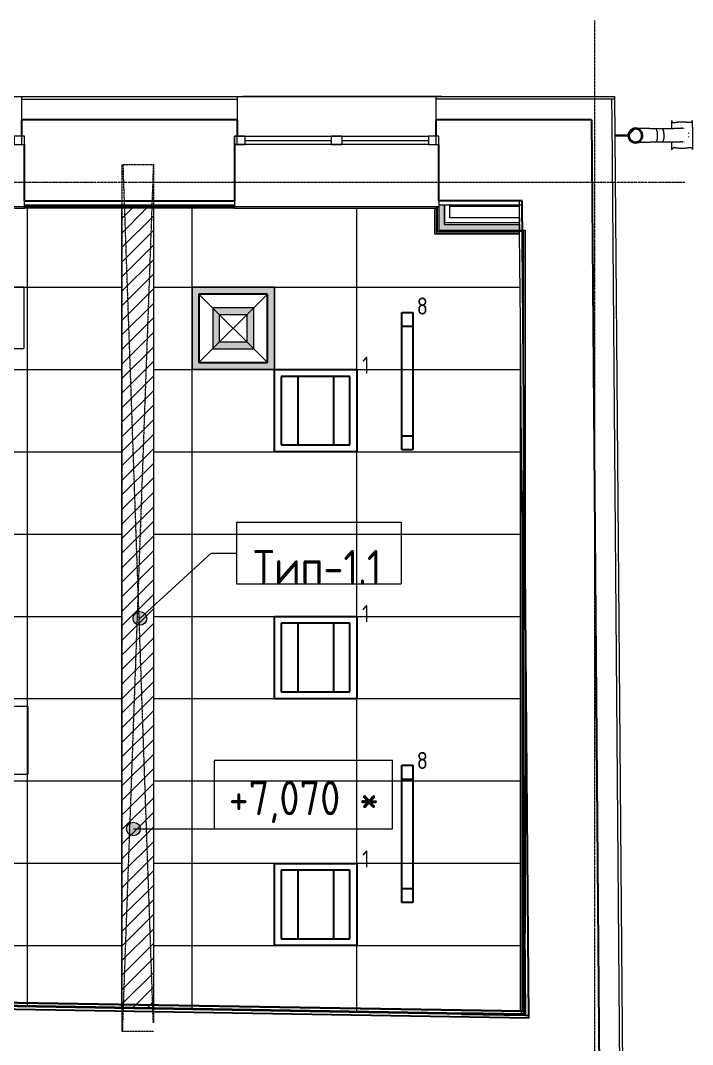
# Model space of a CAD drawing. Header units: millimetres. Extents: x -10474 to 67905, y -3824 to 44223.
# Drawn here: x 51162 to 56060, y 36758 to 44223 of the extents above; entities that cross this region are included whole.
import ezdxf

# ---------------------------------------------------------------- set-up
doc = ezdxf.new("R2010")
doc.units = ezdxf.units.MM
for name, pattern in [('ADSK_Линия сетки', [25, 20, -2.5, 0, -2.5]), ('ADSK_Штрих_ш3 п1_5', [4.5, 3, -1.5]), ('ADSK_Штрихпунктирная 2 точки_ш15 п1_5 п1_5 п1_5', [19.5, 15, -1.5, 0, -1.5, 0, -1.5])]:
    doc.linetypes.add(name, pattern=pattern)
for name, color, linetype, lineweight in [('_ Окна', 7, 'Continuous', 9), ('Аннотация', 7, 'Continuous', 20), ('Каркас', 7, 'Continuous', 18), ('Марки', 7, 'Continuous', 20), ('Обобщенные модели', 7, 'Continuous', 18), ('Окна', 7, 'Continuous', 9), ('Оси', 7, 'Continuous', 9), ('Отметки', 7, 'Continuous', 9), ('Перекрытие', 7, 'Continuous', 18), ('Потолки', 7, 'Continuous', 9), ('Потолки штриховка', 7, 'Continuous', 9), ('Стены внутренние', 7, 'Continuous', 18), ('Стены наружные', 7, 'Continuous', 18), ('Стены несущие', 7, 'Continuous', 30), ('Стены отделка', 7, 'Continuous', 30), ('Стены штриховка', 7, 'Continuous', 9), ('Узлы', 7, 'Continuous', 18)]:
    doc.layers.add(name, color=color, linetype=linetype, lineweight=lineweight)
doc.layers.add('Линии', color=7, linetype='Continuous', lineweight=9, true_color=0x00a600)
doc.styles.add('GOST Common_2', font='GOST_Common.ttf', dxfattribs={"width": 0.9, "height": 250})
doc.styles.add('GOST Common_4', font='GOST_Common.ttf', dxfattribs={"width": 0.9, "height": 125})
doc.styles.add('GOST Common_B', font='', dxfattribs={"width": 0.9, "height": 250})
doc.styles.get('GOST Common_B').set_extended_font_data('GOST Common', bold=True)

# ---------------------------------------------------------------- blocks, each defined once
blk = doc.blocks.new('Водосток - Тип 1 _карниз больше 490мм_-5171559-План потолков 2-го этажа')
at = {"layer": 'Обобщенные модели', "lineweight": 9}
h = blk.add_hatch(dxfattribs=at)
h.set_pattern_fill('FP_11', color=256, style=0, pattern_type=2)
h.set_pattern_definition([(134.537, (43058.06, -55833.66), (-106.91965, -105.20546), [])])
h.paths.add_polyline_path([(173.7, 148.9), (173.5, 171.6), (164.1, 191.2), (144.7, 205.5), (125, 210), (103.3, 205), (85.9, 191.2), (76.3, 171.1), (76.3, 148.9), (85.9, 128.8), (103.3, 115), (125, 110), (146.7, 115), (164.1, 128.8), (173.3, 148)])
at = {"layer": 'Обобщенные модели'}
for p, q in [((18.8, 575), (24.9, 575)), ((225.1, 575), (231.2, 575)), ((24.9, 425), (18.8, 425)), ((75, 353.8), (75, 396.4)), ((175, 396.4), (175, 353.8)), ((231.2, 425), (225.1, 425)), ((75, 306.2), (75, 353.8)), ((75, 263.6), (75, 306.2)), ((175, 353.8), (175, 306.2)), ((175, 306.2), (175, 263.6)), ((120, 10), (120, 109.1)), ((130, 109.1), (130, 10))]:
    blk.add_line(p, q, dxfattribs=at)
at = {"layer": 'Обобщенные модели', "flags": 128}
for points in [[(75, 396.4), (75, 402), (75, 407.6), (75, 413.1), (75, 418.5), (75, 423.8), (75, 428.9), (75, 434), (75, 438.9), (75, 443.6), (75, 448.2), (75, 452.7), (75, 457), (75, 461.1), (75, 465.1), (75, 468.8), (75, 472.4), (75, 475.7), (75, 478.9), (75, 481.9), (75, 484.6), (75, 487.2), (75, 489.5), (75, 491.6), (75, 493.4), (75, 495.1), (75, 496.5), (75, 497.7), (75, 498.6), (75, 499.3), (75, 499.8), (75, 500), (75, 500)], [(175, 500), (175, 499.9), (175, 499.5), (175, 498.9), (175, 498.1), (175, 497), (175, 495.7), (175, 494.2), (175, 492.4), (175, 490.4), (175, 488.2), (175, 485.7), (175, 483), (175, 480.2), (175, 477.1), (175, 473.8), (175, 470.3), (175, 466.6), (175, 462.8), (175, 458.7), (175, 454.5), (175, 450.1), (175, 445.6), (175, 440.9), (175, 436), (175, 431), (175, 425.9), (175, 420.7), (175, 415.4), (175, 409.9), (175, 404.4), (175, 398.7), (175, 396.4)], [(75, 263.6), (75, 258), (75, 252.4), (75, 246.9), (75, 241.5), (75, 236.2), (75, 231.1), (75, 226), (75, 221.1), (75, 216.4), (75, 211.8), (75, 207.3), (75, 203), (75, 198.9), (75, 194.9), (75, 191.2), (75, 187.6), (75, 184.3), (75, 181.1), (75, 178.1), (75, 175.4), (75, 173)], [(175, 173), (175, 174.3), (175, 177), (175, 179.8), (175, 182.9), (175, 186.2), (175, 189.7), (175, 193.4), (175, 197.2), (175, 201.3), (175, 205.5), (175, 209.9), (175, 214.4), (175, 219.1), (175, 224), (175, 229), (175, 234.1), (175, 239.3), (175, 244.6), (175, 250.1), (175, 255.6), (175, 261.3), (175, 263.6)]]:
    blk.add_lwpolyline(points, dxfattribs=at)
at = {"layer": 'Обобщенные модели'}
for centre, radius, start, end in [((125, 500), 50, 103.32484, 106.67517), ((125, 500), 50, 73.32483, 76.67516), ((125, 500), 50, 174.54437, 183.38559), ((125, 500), 50, 163.32487, 166.67519), ((125, 500), 50, 13.32481, 16.67513), ((125, 500), 50, 356.72694, 5.45563), ((125, 160), 52, 90, 270), ((125, 160), 52, 270, 90)]:
    blk.add_arc(centre, radius, start, end, dxfattribs=at)
at = {"layer": 'Обобщенные модели', "lineweight": 40}
for start, end in [(90, 270), (270, 90)]:
    blk.add_arc((125, 160), 50, start, end, dxfattribs=at)
at = {"layer": 'Обобщенные модели'}
for centre, major_axis, start_param, end_param in [((125, 353.8), (50, 0), 1.570796, 3.141593), ((125, 353.8), (-50, 0), 4.712389, 6.283185), ((125, 306.2), (50, 0), 1.570796, 3.141593), ((125, 306.2), (-50, 0), 4.712389, 6.283185), ((125, 353.8), (50, 0), 0, 1.570796), ((125, 353.8), (-50, 0), 3.141593, 4.712389), ((125, 306.2), (50, 0), 0, 1.570796), ((125, 306.2), (-50, 0), 3.141593, 4.712389)]:
    blk.add_ellipse(centre, major_axis=major_axis, ratio=0.309017, start_param=start_param, end_param=end_param, dxfattribs=at)
for points, knots in [([(18.8, 425), (21.1, 425), (25.1, 425.7), (28.9, 428.6), (30.8, 432.1), (31.6, 434.9), (32, 437.4), (32.1, 439.4), (32.2, 441.5), (32.2, 443.8), (32.1, 446.2), (31.9, 448.7), (31.6, 451.4), (31.3, 454.1), (31, 457), (30.6, 459.9), (30.2, 462.9), (29.8, 466), (29.4, 469.2), (29, 472.4), (28.7, 475.7), (28.3, 480.2), (27.8, 485.9), (27.4, 495.3), (27.4, 504.8), (27.8, 514.1), (28.3, 519.8), (28.7, 524.3), (29, 527.6), (29.4, 530.8), (29.8, 534), (30.2, 537.1), (30.6, 540.1), (31, 543.1), (31.3, 545.9), (31.6, 548.6), (31.9, 551.3), (32.1, 553.8), (32.2, 556.2), (32.2, 558.5), (32.1, 560.6), (32, 562.7), (31.6, 565.1), (30.8, 567.9), (28.9, 571.5), (25.1, 574.3), (21.1, 575), (18.8, 575)], [-1, -1, -1, -1, -0.941176, -0.882353, -0.852941, -0.823529, -0.808824, -0.794118, -0.779412, -0.764706, -0.75, -0.735294, -0.720588, -0.705882, -0.691176, -0.676471, -0.661765, -0.647059, -0.632353, -0.617647, -0.602941, -0.588235, -0.558824, -0.529412, -0.470588, -0.441176, -0.411765, -0.397059, -0.382353, -0.367647, -0.352941, -0.338235, -0.323529, -0.308824, -0.294118, -0.279412, -0.264706, -0.25, -0.235294, -0.220588, -0.205882, -0.191176, -0.176471, -0.147059, -0.117647, -0.058824, 0, 0, 0, 0]), ([(18.8, 575), (22.1, 575), (28.9, 575), (39.4, 575), (48.4, 575), (56, 575), (60.8, 575), (64.9, 575), (67.9, 575), (71, 575), (74.3, 575), (77.6, 575), (81, 575), (83.9, 575), (86.4, 575), (88.2, 575), (90.2, 575), (92.8, 575), (96.1, 575), (99.6, 575), (102.5, 575), (104.8, 575), (107.1, 575), (110.3, 575), (116, 575), (121.3, 575), (125, 575)], [-1, -1, -1, -1, -0.875, -0.75, -0.625, -0.5625, -0.5, -0.46875, -0.4375, -0.40625, -0.375, -0.34375, -0.3125, -0.28125, -0.265625, -0.25, -0.234375, -0.21875, -0.1875, -0.15625, -0.140625, -0.125, -0.109375, -0.09375, -0.0625, 0, 0, 0, 0]), ([(125, 575), (128.7, 575), (134, 575), (139.7, 575), (142.9, 575), (145.2, 575), (147.5, 575), (150.4, 575), (153.9, 575), (157.2, 575), (159.8, 575), (161.8, 575), (163.6, 575), (166.1, 575), (169, 575), (172.4, 575), (175.7, 575), (179, 575), (182.1, 575), (185.1, 575), (189.2, 575), (194, 575), (201.6, 575), (210.6, 575), (221.1, 575), (227.9, 575), (231.2, 575)], [-1, -1, -1, -1, -0.9375, -0.90625, -0.890625, -0.875, -0.859375, -0.84375, -0.8125, -0.78125, -0.765625, -0.75, -0.734375, -0.71875, -0.6875, -0.65625, -0.625, -0.59375, -0.5625, -0.53125, -0.5, -0.4375, -0.375, -0.25, -0.125, 0, 0, 0, 0]), ([(231.2, 575), (228.9, 575), (224.9, 574.3), (221.1, 571.4), (219.2, 567.9), (218.4, 565.1), (218, 562.6), (217.9, 560.6), (217.8, 558.5), (217.8, 556.2), (217.9, 553.8), (218.1, 551.3), (218.4, 548.6), (218.7, 545.9), (219, 543), (219.4, 540.1), (219.8, 537.1), (220.2, 534), (220.6, 530.8), (221, 527.6), (221.3, 524.3), (221.7, 519.8), (222.2, 514.1), (222.6, 504.7), (222.6, 495.2), (222.2, 485.9), (221.7, 480.2), (221.3, 475.7), (221, 472.4), (220.6, 469.2), (220.2, 466), (219.8, 462.9), (219.4, 459.9), (219, 456.9), (218.7, 454.1), (218.4, 451.4), (218.1, 448.7), (217.9, 446.2), (217.8, 443.8), (217.8, 441.5), (217.9, 439.4), (218, 437.3), (218.4, 434.9), (219.2, 432.1), (221.1, 428.5), (224.9, 425.7), (228.9, 425), (231.2, 425)], [-1, -1, -1, -1, -0.941176, -0.882353, -0.852941, -0.823529, -0.808824, -0.794118, -0.779412, -0.764706, -0.75, -0.735294, -0.720588, -0.705882, -0.691176, -0.676471, -0.661765, -0.647059, -0.632353, -0.617647, -0.602941, -0.588235, -0.558824, -0.529412, -0.470588, -0.441176, -0.411765, -0.397059, -0.382353, -0.367647, -0.352941, -0.338235, -0.323529, -0.308824, -0.294118, -0.279412, -0.264706, -0.25, -0.235294, -0.220588, -0.205882, -0.191176, -0.176471, -0.147059, -0.117647, -0.058824, 0, 0, 0, 0]), ([(74.3, 425), (73.2, 425), (71, 425), (67.9, 425), (64.9, 425), (60.8, 425), (56, 425), (48.4, 425), (39.4, 425), (28.9, 425), (22.1, 425), (18.8, 425)], [-0.625, -0.625, -0.625, -0.625, -0.59375, -0.5625, -0.53125, -0.5, -0.4375, -0.375, -0.25, -0.125, 0, 0, 0, 0]), ([(231.2, 425), (227.9, 425), (221.1, 425), (210.6, 425), (201.6, 425), (194, 425), (189.2, 425), (185.1, 425), (182.1, 425), (179, 425), (176.8, 425), (175.7, 425)], [-1, -1, -1, -1, -0.875, -0.75, -0.625, -0.5625, -0.5, -0.46875, -0.4375, -0.40625, -0.375, -0.375, -0.375, -0.375])]:
    blk.add_open_spline(points, degree=3, knots=knots, dxfattribs=at)
blk = doc.blocks.new('окна_rehau_двупольное_2_фрамуги - 1490х2400 и 2410 _нов_ ок8-2138714-План потолков 2-го этажа')
at = {"layer": '_ Окна', "lineweight": 18}
for p, q in [((-745, 115), (-745, 175)), ((-745, 175), (-669, 175)), ((-669, 175), (-669, 115)), ((-38, 115), (-38, 175)), ((-38, 175), (38, 175)), ((38, 175), (38, 115)), ((669, 175), (669, 115)), ((745, 175), (669, 175)), ((745, 115), (745, 175)), ((-669, 115), (-745, 115)), ((38, 115), (-38, 115)), ((669, 115), (745, 115))]:
    blk.add_line(p, q, dxfattribs=at)
at = {"layer": '_ Окна'}
for p, q in [((-725, 115), (-725, 175)), ((725, 115), (725, 175)), ((-669, 145), (-38, 145)), ((38, 145), (669, 145))]:
    blk.add_line(p, q, dxfattribs=at)
at = {"layer": 'Окна'}
for p, q in [((-745, 175), (-745, 115)), ((-669, 175), (-745, 175)), ((-669, 175), (-38, 175)), ((38, 175), (-38, 175)), ((38, 175), (669, 175)), ((745, 175), (669, 175)), ((745, 115), (745, 175)), ((-745, 115), (-669, 115)), ((-38, 115), (-669, 115)), ((-38, 115), (38, 115)), ((669, 115), (38, 115)), ((669, 115), (745, 115))]:
    blk.add_line(p, q, dxfattribs=at)
blk = doc.blocks.new('окна_rehau_двупольное_2_фрамуги - 1490х2400 и 2410 _нов_ ок8-V4-План потолков 2-го этажа')
at = {"layer": '_ Окна', "lineweight": 18}
for p, q in [((-745, 115), (-745, 175)), ((-745, 175), (-669, 175)), ((-669, 175), (-669, 115)), ((-38, 115), (-38, 175)), ((-38, 175), (38, 175)), ((38, 175), (38, 115)), ((669, 175), (669, 115)), ((745, 175), (669, 175)), ((745, 115), (745, 175)), ((-669, 115), (-745, 115)), ((38, 115), (-38, 115)), ((669, 115), (745, 115))]:
    blk.add_line(p, q, dxfattribs=at)
at = {"layer": '_ Окна'}
for p, q in [((-725, 115), (-725, 175)), ((725, 115), (725, 175)), ((-669, 145), (-38, 145)), ((38, 145), (669, 145))]:
    blk.add_line(p, q, dxfattribs=at)
at = {"layer": 'Окна'}
for p, q in [((-745, 175), (-745, 115)), ((-669, 175), (-745, 175)), ((-669, 175), (-38, 175)), ((38, 175), (-38, 175)), ((38, 175), (669, 175)), ((745, 175), (669, 175)), ((745, 115), (745, 175)), ((-745, 115), (-669, 115)), ((-38, 115), (-669, 115)), ((-38, 115), (38, 115)), ((669, 115), (38, 115)), ((669, 115), (745, 115))]:
    blk.add_line(p, q, dxfattribs=at)
blk = doc.blocks.new('Высотные отметки - Рамка-12095-План потолков 2-го этажа')
at = {"layer": 'Аннотация'}
for p, q in [((-6.5, 0), (-6.5, 5)), ((-6.5, 5), (6.5, 5)), ((6.5, 5), (6.5, 0)), ((6.5, 0), (-6.5, 0))]:
    blk.add_line(p, q, dxfattribs=at)
blk = doc.blocks.new('ADSK_Марка_Потолок - ADSK_Марка и Смещение от уровня-155896-План потолков 2-го этажа')
at = {"layer": 'Марки'}
for p, q in [((-6, 4.5), (-6, 0)), ((-6, 4.5), (6, 4.5)), ((6, 4.5), (6, 0)), ((-6, 0), (6, 0))]:
    blk.add_line(p, q, dxfattribs=at)

msp = doc.modelspace()

# ---------------------------------------------------------------- hatches: boundary and pattern name
at = {"layer": 'Марки'}
h = msp.add_hatch(color=256, dxfattribs=at)
edge = h.paths.add_edge_path()
edge.add_arc((52032.541, 39864.075), 50, 0, 360)
at = {"layer": 'Отметки'}
h = msp.add_hatch(color=256, dxfattribs=at)
edge = h.paths.add_edge_path()
edge.add_arc((51985.253, 38329.205), 50, 0, 360)
at = {"layer": 'Потолки штриховка', "lineweight": 18}
h = msp.add_hatch(dxfattribs=at)
h.set_pattern_fill('FP_24', color=256, style=0, pattern_type=2)
h.set_pattern_definition([(0, (51213.2, 39878.8), (0, -600), []), (270, (51213.2, 39878.8), (-1200, -7e-14), [])])
h.paths.add_polyline_path([(54846.46, 36969.766), (54845.779, 36975.913), (54840.567, 36975.821), (54840.567, 36969.866)])
h.paths.add_polyline_path([(54828.567, 36982.071), (54828.567, 39182.228), (54815.567, 40789.604), (54815.567, 36995.292), (52130.844, 37040.7), (52130.844, 37027.698), (54824.931, 36982.132)])
h.paths.add_polyline_path([(54805.567, 37005.463), (54805.452, 42040.19), (54800.314, 42665.549), (54181.355, 42665.549), (54181.355, 42853.805), (52130.844, 42853.805), (52130.844, 37050.701), (54794.963, 37005.642)])
h.paths.add_polyline_path([(51900.844, 37031.588), (51900.844, 37044.59), (49040.457, 37092.968), (49040.457, 37079.966), (51897.815, 37031.639)])
h.paths.add_polyline_path([(51900.844, 37054.591), (51900.844, 42853.805), (49731.355, 42853.805), (49731.355, 42665.549), (49040.457, 42665.549), (49040.457, 37102.969), (51888.835, 37054.794)])
h.paths.add_polyline_path([(48810.457, 37083.856), (48810.457, 37096.858), (45973.854, 37144.834), (45973.854, 37131.832), (48809.047, 37083.88)])
h.paths.add_polyline_path([(48810.457, 37106.859), (48810.457, 42665.549), (48121.357, 42665.549), (48121.357, 42843.805), (45996.854, 42843.805), (45996.854, 37154.447), (48806.346, 37106.929)])
h.paths.add_polyline_path([(45971.854, 37129.866), (45973.854, 37131.832), (45971.854, 37131.832), (45971.854, 37130.035)])
h.paths.add_polyline_path([(45986.854, 37154.616), (45986.854, 42843.805), (45973.854, 42843.805), (45973.854, 37154.836), (45975.51, 37154.808)])
h.paths.add_polyline_path([(54840.567, 37564.313), (54841.652, 37564.322), (54840.567, 37564.322)])
h.paths.add_polyline_path([(54191.355, 42675.549), (54800.314, 42675.549), (54800.249, 42683.549), (54201.355, 42683.549), (54201.355, 42685.549), (54199.355, 42685.549), (54199.355, 42866.805), (52130.844, 42866.805), (52130.844, 42863.805), (54191.355, 42863.805), (54191.355, 42683.549)])
h.paths.add_polyline_path([(48131.357, 42675.549), (48810.457, 42675.549), (48810.457, 42683.549), (48141.357, 42683.549), (48141.357, 42685.549), (48139.357, 42685.551), (48139.357, 42866.805), (45996.854, 42866.036), (45996.854, 42853.805), (48131.357, 42853.805), (48131.357, 42683.549)])
h.paths.add_polyline_path([(49709.111, 42675.549), (49721.355, 42675.549), (49721.355, 42863.805), (51900.844, 42863.805), (51900.844, 42866.805), (49713.355, 42866.805), (49713.355, 42685.549), (49711.355, 42685.549), (49711.355, 42683.549), (49040.457, 42683.549), (49040.457, 42675.549), (49701.355, 42675.549)])
h.paths.add_polyline_path([(45973.854, 42853.805), (45986.854, 42853.805), (45986.854, 42866.805), (45973.854, 42866.805)])
h.paths.add_polyline_path([(45971.854, 42866.805), (45972.713, 42867.946), (45971.854, 42868.014)])
at = {"layer": 'Потолки штриховка', "lineweight": 18, "true_color": 0x787878}
h = msp.add_hatch(dxfattribs=at)
h.set_pattern_fill('FP_52', color=8, style=0, pattern_type=2)
h.set_pattern_definition([(45, (0, 0), (-53.03301, 53.03301), [])])
h.paths.add_polyline_path([(52130.844, 37027.698), (52130.844, 37040.7), (51900.844, 37044.59), (51900.844, 37031.588), (51902.5, 37031.56)])
h.paths.add_polyline_path([(52130.844, 37050.701), (52130.844, 42853.805), (51900.844, 42853.805), (51900.844, 37054.591), (51902.5, 37054.563)])
h.paths.add_polyline_path([(51902.5, 42863.805), (52130.844, 42863.805), (52130.844, 42866.805), (51900.844, 42866.805), (51900.844, 42863.805)])
at = {"layer": 'Стены внутренние'}
for points in [[(54251.355, 42735.549), (54251.355, 42878.805), (54211.355, 42878.805), (54211.355, 42735.549), (54235.403, 42735.549)], [(54798.306, 42695.549), (54798.306, 42735.549), (54211.355, 42735.549), (54211.355, 42695.549), (54596.77, 42695.549)]]:
    msp.add_hatch(color=256, dxfattribs=at).paths.add_polyline_path(points)
at = {"layer": 'Узлы', "true_color": 0x939393}
h = msp.add_hatch(color=252, dxfattribs=at)
h.paths.add_polyline_path([(52463.207, 41678.805), (53013.207, 41678.805), (53013.207, 42278.805), (52413.207, 42278.805), (52413.207, 41678.805), (52428.567, 41678.805)])
h.paths.add_polyline_path([(52963.207, 41728.805), (52463.207, 41728.805), (52463.207, 42228.805), (52963.207, 42228.805), (52963.207, 42040.19)])
h.paths.add_polyline_path([(52863.207, 41828.805), (52863.207, 42128.805), (52563.207, 42128.805), (52563.207, 41828.805), (52813.207, 41828.805)])
h.paths.add_polyline_path([(52813.207, 41878.805), (52613.207, 41878.805), (52613.207, 42078.805), (52813.207, 42078.805), (52813.207, 42040.19)])

# ---------------------------------------------------------------- linework, layer by layer
at = {"layer": 'Каркас', "color": 8, "linetype": 'ADSK_Штрих_ш3 п1_5', "lineweight": 9, "true_color": 0x808080}
msp.add_line((54251.355, 42749.794), (54799.713, 42749.794), dxfattribs=at)
at = {"layer": 'Линии', "color": 7, "linetype": 'ADSK_Штрихпунктирная 2 точки_ш15 п1_5 п1_5 п1_5'}
for p, q in [((51900.844, 43172.018), (51900.844, 36855.819)), ((52130.844, 43172.018), (51904.39, 36855.819)), ((51910.844, 43172.018), (52130.844, 43172.018)), ((52130.844, 36915.819), (51910.844, 43172.018)), ((52130.844, 43172.018), (52130.844, 36915.819)), ((51900.844, 36855.819), (52131.231, 36855.819))]:
    msp.add_line(p, q, dxfattribs=at)
at = {"layer": 'Линии', "color": 7, "lineweight": 18}
for p, q in [((52413.207, 42278.805), (53013.207, 42278.805)), ((52413.207, 41678.805), (52413.207, 42278.805)), ((53013.207, 42278.805), (53013.207, 41678.805)), ((52463.207, 42228.805), (52963.207, 41728.805)), ((52963.207, 42228.805), (52463.207, 41728.805)), ((53013.207, 41678.805), (52413.207, 41678.805))]:
    msp.add_line(p, q, dxfattribs=at)
at = {"layer": 'Линии', "color": 7}
for p, q in [((53013.207, 42278.805), (52413.207, 42278.805)), ((52413.207, 42278.805), (52413.207, 41678.805)), ((53013.207, 41678.805), (53013.207, 42278.805)), ((52463.207, 41728.805), (52463.207, 42228.805)), ((52463.207, 42228.805), (52963.207, 42228.805)), ((52963.207, 42228.805), (52963.207, 41728.805)), ((52563.207, 42128.805), (52563.207, 41828.805)), ((52863.207, 42128.805), (52563.207, 42128.805)), ((52863.207, 41828.805), (52863.207, 42128.805)), ((52613.207, 42078.805), (52813.207, 42078.805)), ((52613.207, 41878.805), (52613.207, 42078.805)), ((52813.207, 42078.805), (52813.207, 41878.805)), ((52813.207, 41878.805), (52613.207, 41878.805)), ((52563.207, 41828.805), (52863.207, 41828.805)), ((52413.207, 41678.805), (53013.207, 41678.805)), ((52963.207, 41728.805), (52463.207, 41728.805))]:
    msp.add_line(p, q, dxfattribs=at)
at = {"layer": 'Линии', "color": 5, "lineweight": 30, "true_color": 0x0000ff}
for p, q in [((52963.207, 42228.805), (52463.207, 42228.805)), ((52463.207, 42228.805), (52463.207, 41728.805)), ((52963.207, 41728.805), (52963.207, 42228.805)), ((53942.171, 42093.53), (54022.171, 42093.53)), ((53942.171, 41093.53), (53942.171, 42093.53)), ((54022.171, 42093.53), (54022.171, 41093.53)), ((53942.171, 41993.53), (54022.171, 41993.53)), ((52463.207, 41728.805), (52963.207, 41728.805)), ((53013.207, 41678.805), (53613.207, 41678.805)), ((53013.207, 41078.805), (53013.207, 41678.805)), ((53613.207, 41678.805), (53613.207, 41078.805)), ((53563.207, 41628.805), (53063.207, 41628.805)), ((53063.207, 41628.805), (53063.207, 41128.805)), ((53183.207, 41628.805), (53183.207, 41128.805)), ((53443.207, 41628.805), (53443.207, 41128.805)), ((53563.207, 41128.805), (53563.207, 41628.805)), ((54022.171, 41193.53), (53942.171, 41193.53)), ((53613.207, 41078.805), (53013.207, 41078.805)), ((53063.207, 41128.805), (53563.207, 41128.805)), ((54022.171, 41093.53), (53942.171, 41093.53)), ((53942.171, 38793.53), (54022.171, 38793.53)), ((53942.171, 37793.53), (53942.171, 38793.53)), ((54022.171, 38793.53), (54022.171, 37793.53)), ((53942.171, 38693.53), (54022.171, 38693.53)), ((53013.207, 38078.805), (53613.207, 38078.805)), ((53013.207, 37478.805), (53013.207, 38078.805)), ((53613.207, 38078.805), (53613.207, 37478.805)), ((53563.207, 38028.805), (53063.207, 38028.805)), ((53063.207, 38028.805), (53063.207, 37528.805)), ((53183.207, 38028.805), (53183.207, 37528.805)), ((53443.207, 38028.805), (53443.207, 37528.805)), ((53563.207, 37528.805), (53563.207, 38028.805)), ((54022.171, 37893.53), (53942.171, 37893.53)), ((54022.171, 37793.53), (53942.171, 37793.53)), ((53613.207, 37478.805), (53013.207, 37478.805)), ((53063.207, 37528.805), (53563.207, 37528.805))]:
    msp.add_line(p, q, dxfattribs=at)
at = {"layer": 'Линии', "color": 1, "lineweight": 30, "true_color": 0xff0000}
for p, q in [((53013.207, 39878.805), (53613.207, 39878.805)), ((53013.207, 39278.805), (53013.207, 39878.805)), ((53613.207, 39878.805), (53613.207, 39278.805)), ((53563.207, 39828.805), (53063.207, 39828.805)), ((53063.207, 39828.805), (53063.207, 39328.805)), ((53183.207, 39828.805), (53183.207, 39328.805)), ((53443.207, 39828.805), (53443.207, 39328.805)), ((53563.207, 39328.805), (53563.207, 39828.805)), ((53613.207, 39278.805), (53013.207, 39278.805)), ((53063.207, 39328.805), (53563.207, 39328.805))]:
    msp.add_line(p, q, dxfattribs=at)
at = {"layer": 'Марки'}
for p, q in [((52032.541, 39864.075), (52551.834, 40340.977)), ((52551.834, 40340.977), (52737.296, 40340.977))]:
    msp.add_line(p, q, dxfattribs=at)
msp.add_circle((52032.541, 39864.075), 50, dxfattribs=at)
at = {"layer": 'Оси', "linetype": 'ADSK_Линия сетки'}
for p, q in [((55349.565, -3024.361), (55349.565, 44222.998)), ((-9674.401, 43045), (56004.853, 43045))]:
    msp.add_line(p, q, dxfattribs=at)
at = {"layer": 'Отметки', "lineweight": 20}
for p, q in [((51985.253, 38329.205), (52888.619, 38329.205)), ((52888.619, 38329.205), (53223.824, 38329.205))]:
    msp.add_line(p, q, dxfattribs=at)
at = {"layer": 'Отметки'}
msp.add_circle((51985.253, 38329.205), 50, dxfattribs=at)
at = {"layer": 'Перекрытие'}
for p, q in [((54251.355, 42868.805), (54252.738, 42868.805)), ((54252.738, 42868.805), (54252.738, 42749.794))]:
    msp.add_line(p, q, dxfattribs=at)
at = {"layer": 'Потолки'}
for p, q in [((51900.844, 42863.805), (51900.844, 42866.805)), ((51900.844, 37054.591), (51900.844, 42853.805)), ((52130.844, 42866.805), (52130.844, 42863.805)), ((52130.844, 42853.805), (52130.844, 37050.701)), ((51900.844, 37031.588), (51900.844, 37044.59)), ((52130.844, 37040.7), (52130.844, 37027.698))]:
    msp.add_line(p, q, dxfattribs=at)
at = {"layer": 'Стены внутренние'}
for p, q in [((51191.355, 42863.805), (49721.355, 42863.805)), ((49731.355, 42853.805), (51191.355, 42853.805)), ((54191.355, 42863.805), (52721.355, 42863.805)), ((52721.355, 42853.805), (54181.355, 42853.805)), ((54191.355, 42863.805), (54191.355, 42853.805)), ((54252.738, 42878.805), (54252.738, 42868.805)), ((54292.738, 42783.805), (54292.738, 42878.805)), ((54292.738, 42868.805), (54798.172, 42868.805)), ((54798.172, 42878.805), (54798.172, 42868.805)), ((54798.306, 42783.805), (54292.738, 42783.805)), ((54798.306, 42783.805), (54798.306, 42749.794))]:
    msp.add_line(p, q, dxfattribs=at)
at = {"layer": 'Стены наружные'}
for p, q in [((49721.355, 43668.805), (51171.355, 43668.805)), ((52741.355, 43668.805), (54191.355, 43668.805)), ((54232.263, 43669.805), (52782.666, 43669.805)), ((52782.666, 43669.805), (52782.666, 43668.805)), ((54232.263, 43668.805), (54232.263, 43669.805)), ((49713.355, 42866.805), (51191.355, 42866.805)), ((52721.355, 42866.805), (54199.355, 42866.805)), ((54840.567, 37564.313), (54841.652, 37564.322)), ((54846.411, 36975.918), (54841.652, 37564.322)), ((54375.935, 36977.724), (54376.138, 36989.723)), ((54375.935, 36977.724), (54840.309, 36969.87)), ((54840.512, 36981.869), (54376.138, 36989.723)), ((54834.361, 36981.973), (54834.411, 36975.821)), ((54846.411, 36975.918), (54834.411, 36975.821)), ((54840.512, 36981.869), (54840.309, 36969.87))]:
    msp.add_line(p, q, dxfattribs=at)
at = {"layer": 'Стены несущие'}
for p, q in [((51171.355, 43378.805), (51171.355, 43498.805)), ((52741.355, 43498.805), (51171.355, 43498.805)), ((52741.355, 43498.805), (52741.355, 43378.805)), ((55323.673, 43498.805), (54191.355, 43498.805)), ((54191.355, 43378.805), (54191.355, 43498.805)), ((55323.673, 43498.805), (55383.721, 36074.143)), ((51191.355, 42908.805), (51191.355, 43318.805)), ((52721.355, 43318.805), (52721.355, 42908.805)), ((54211.355, 42908.805), (54211.355, 43318.805)), ((51191.355, 42908.805), (52721.355, 42908.805)), ((54818.428, 42908.805), (54211.355, 42908.805)), ((54866.626, 36949.422), (54818.428, 42908.805)), ((54866.626, 36949.422), (47989.361, 37065.739))]:
    msp.add_line(p, q, dxfattribs=at)
at = {"layer": 'Стены отделка', "lineweight": 9}
for p, q in [((51171.355, 43668.805), (52741.355, 43668.805)), ((51171.355, 43498.805), (51171.355, 43668.805)), ((52732.355, 43648.805), (52741.355, 43648.805)), ((52741.355, 43668.805), (52741.355, 43498.805)), ((54191.355, 43668.805), (55492.303, 43668.805)), ((54191.355, 43498.805), (54191.355, 43668.805)), ((54191.355, 43648.805), (54197.355, 43648.805)), ((55473.678, 43498.805), (55472.464, 43648.805)), ((55492.303, 43668.805), (55553.716, 36075.517)), ((52741.355, 43498.805), (52741.355, 43498.805)), ((55383.721, 36074.143), (55323.673, 43498.805)), ((51191.355, 42866.805), (51191.355, 42908.805)), ((51191.355, 42878.805), (51192.355, 42878.805)), ((52721.355, 42866.805), (51191.355, 42866.805)), ((51191.355, 42863.805), (52721.355, 42863.805)), ((51191.355, 42853.805), (51191.355, 42863.805)), ((52721.355, 42853.805), (51191.355, 42853.805)), ((52721.355, 42908.805), (52721.355, 42866.805)), ((52721.355, 42863.805), (52721.355, 42853.805)), ((54181.355, 42665.549), (54181.355, 42853.805)), ((54181.355, 42853.805), (54191.355, 42853.805)), ((54191.355, 42853.805), (54191.355, 42675.549)), ((54199.355, 42685.549), (54199.355, 42866.805)), ((54199.355, 42866.805), (54211.355, 42866.805)), ((54211.355, 42908.805), (54211.355, 42695.549)), ((54211.355, 42878.805), (54817.911, 42878.805)), ((54251.355, 42878.805), (54251.355, 42735.549)), ((54798.428, 42908.647), (54818.428, 42908.809)), ((54800.314, 42675.549), (54798.428, 42908.647)), ((54817.911, 42908.805), (54817.911, 42878.805)), ((54818.428, 42908.809), (54818.428, 42908.805)), ((54251.355, 42735.549), (54798.306, 42735.549)), ((54798.306, 42735.549), (54798.306, 42695.549)), ((54800.394, 42665.549), (54181.355, 42665.549)), ((54191.355, 42675.549), (54800.314, 42675.549)), ((54820.25, 42683.549), (54201.355, 42683.549)), ((54211.355, 42695.549), (54820.152, 42695.549)), ((54805.567, 42026.047), (54800.394, 42665.549)), ((54828.567, 36982.071), (54828.567, 42695.549)), ((54828.567, 42695.549), (54840.567, 42695.549)), ((54840.567, 42695.549), (54840.567, 37564.313)), ((54805.567, 37005.463), (54805.567, 42026.047)), ((54846.457, 36970.153), (54815.567, 40789.604)), ((54815.567, 40789.604), (54815.567, 36995.292)), ((54840.567, 37564.313), (54829.652, 37564.225)), ((54829.652, 37564.225), (54834.361, 36981.973)), ((54815.567, 36995.292), (47990.122, 37110.733)), ((47990.291, 37120.731), (54815.567, 37005.294)), ((47989.902, 37097.734), (54840.567, 36981.868)), ((54840.567, 36981.868), (54840.567, 36969.866)), ((54840.567, 36969.866), (54866.964, 36969.419)), ((54866.457, 36970.315), (54846.457, 36970.153)), ((54866.964, 36969.419), (54866.626, 36949.422))]:
    msp.add_line(p, q, dxfattribs=at)
at = {"layer": 'Стены штриховка'}
for p, q in [((51171.355, 43648.805), (52732.355, 43648.805)), ((55492.465, 43648.805), (54197.355, 43648.805)), ((55533.716, 36075.356), (55473.678, 43498.805)), ((52721.355, 42868.805), (51191.355, 42868.805)), ((51192.355, 42878.805), (52721.355, 42878.805)), ((54201.355, 42683.549), (54201.355, 42866.805)), ((54820.233, 42685.549), (54199.355, 42685.549)), ((54199.355, 42683.549), (54199.355, 42685.549)), ((54201.355, 42683.549), (54199.355, 42683.549)), ((54800.394, 42665.549), (54800.314, 42675.549)), ((54830.567, 37564.232), (54830.567, 42695.549)), ((54815.567, 40789.604), (54805.567, 42026.047)), ((54830.567, 36982.037), (54830.567, 37451.159)), ((54840.567, 36969.866), (47989.699, 37085.736)), ((47989.868, 37095.735), (54840.567, 36979.867))]:
    msp.add_line(p, q, dxfattribs=at)

# ---------------------------------------------------------------- block references
at = {"layer": 'Марки', "xscale": 99.99999999999993, "yscale": 99.99999999999993, "zscale": 99.99999999999993}
for p in [(50585.856, 41832.126), (53337.296, 40115.977)]:
    msp.add_blockref('ADSK_Марка_Потолок - ADSK_Марка и Смещение от уровня-155896-План потолков 2-го этажа', p, dxfattribs=at)
at = {"layer": 'Обобщенные модели', "rotation": 270.4633818725631}
msp.add_blockref('Водосток - Тип 1 _карниз больше 490мм_-5171559-План потолков 2-го этажа', (55483.602, 43508.203), dxfattribs=at)
at = {"layer": 'Окна'}
for name, p in [('окна_rehau_двупольное_2_фрамуги - 1490х2400 и 2410 _нов_ ок8-2138714-План потолков 2-го этажа', (50446.355, 43203.805)), ('окна_rehau_двупольное_2_фрамуги - 1490х2400 и 2410 _нов_ ок8-V4-План потолков 2-го этажа', (53466.355, 43203.805))]:
    msp.add_blockref(name, p, dxfattribs=at)
at = {"layer": 'Отметки', "lineweight": 20, "xscale": 99.99999999999993, "yscale": 99.99999999999993, "zscale": 99.99999999999993}
msp.add_blockref('Высотные отметки - Рамка-12095-План потолков 2-го этажа', (50566.097, 38725.344), dxfattribs=at)
at = {"layer": 'Отметки', "lineweight": 20, "extrusion": (0, 0, -1), "xscale": 99.99999999999993, "yscale": 99.99999999999993, "zscale": 99.99999999999993}
msp.add_blockref('Высотные отметки - Рамка-12095-План потолков 2-го этажа', (-53223.824, 38329.205), dxfattribs=at)

# ---------------------------------------------------------------- texts
at = {"layer": 'Аннотация', "lineweight": 9, "char_height": 125, "width": 175.5, "attachment_point": 5, "line_spacing_factor": 1.022766, "style": 'GOST Common_4'}
for s, insert in [('\\pt180,360,540,720,900,1080,1260,1440,1620,1800,1980,2160,2340,2520,2700,2880,3060,3240,3420,3600,3780,3960,4140,4320,4500,4680,4860,5040,5220,5400,5580,5760;8 ', (54091.338, 42141.272)), ('\\pt180,360,540,720,900,1080,1260,1440,1620,1800,1980,2160,2340,2520,2700,2880,3060,3240,3420,3600,3780,3960,4140,4320,4500,4680,4860,5040,5220,5400,5580,5760;1 ', (53679.323, 41710.051)), ('\\pt180,360,540,720,900,1080,1260,1440,1620,1800,1980,2160,2340,2520,2700,2880,3060,3240,3420,3600,3780,3960,4140,4320,4500,4680,4860,5040,5220,5400,5580,5760;1 ', (53679.323, 39899.662)), ('\\pt180,360,540,720,900,1080,1260,1440,1620,1800,1980,2160,2340,2520,2700,2880,3060,3240,3420,3600,3780,3960,4140,4320,4500,4680,4860,5040,5220,5400,5580,5760;8 ', (54091.338, 38828.722)), ('\\pt180,360,540,720,900,1080,1260,1440,1620,1800,1980,2160,2340,2520,2700,2880,3060,3240,3420,3600,3780,3960,4140,4320,4500,4680,4860,5040,5220,5400,5580,5760;1 ', (53679.323, 38110.642))]:
    msp.add_mtext(s, dxfattribs=dict(at, insert=insert))
at = {"layer": 'Марки', "lineweight": 9, "insert": (53326.665, 40238.133), "char_height": 250, "width": 982.8, "attachment_point": 5, "line_spacing_factor": 1.022766, "style": 'GOST Common_B'}
msp.add_mtext('\\pt1143,2286,3429,4572,5715,6858,8001,9144,10287,11430,12573,13716,14859,16002,17145,18288,19431,20574,21717,22860,24003,25146,26289,27432,28575,29718,30861,32004,33147,34290,35433,36576;Тип-1.1', dxfattribs=at)
at = {"layer": 'Отметки', "lineweight": 20, "insert": (52679.625, 38679.779), "char_height": 250, "width": 1306.39347, "attachment_point": 1, "line_spacing_factor": 1.022761, "style": 'GOST Common_2'}
msp.add_mtext('+7,070 *', dxfattribs=at)

doc.saveas('drawing.dxf')
